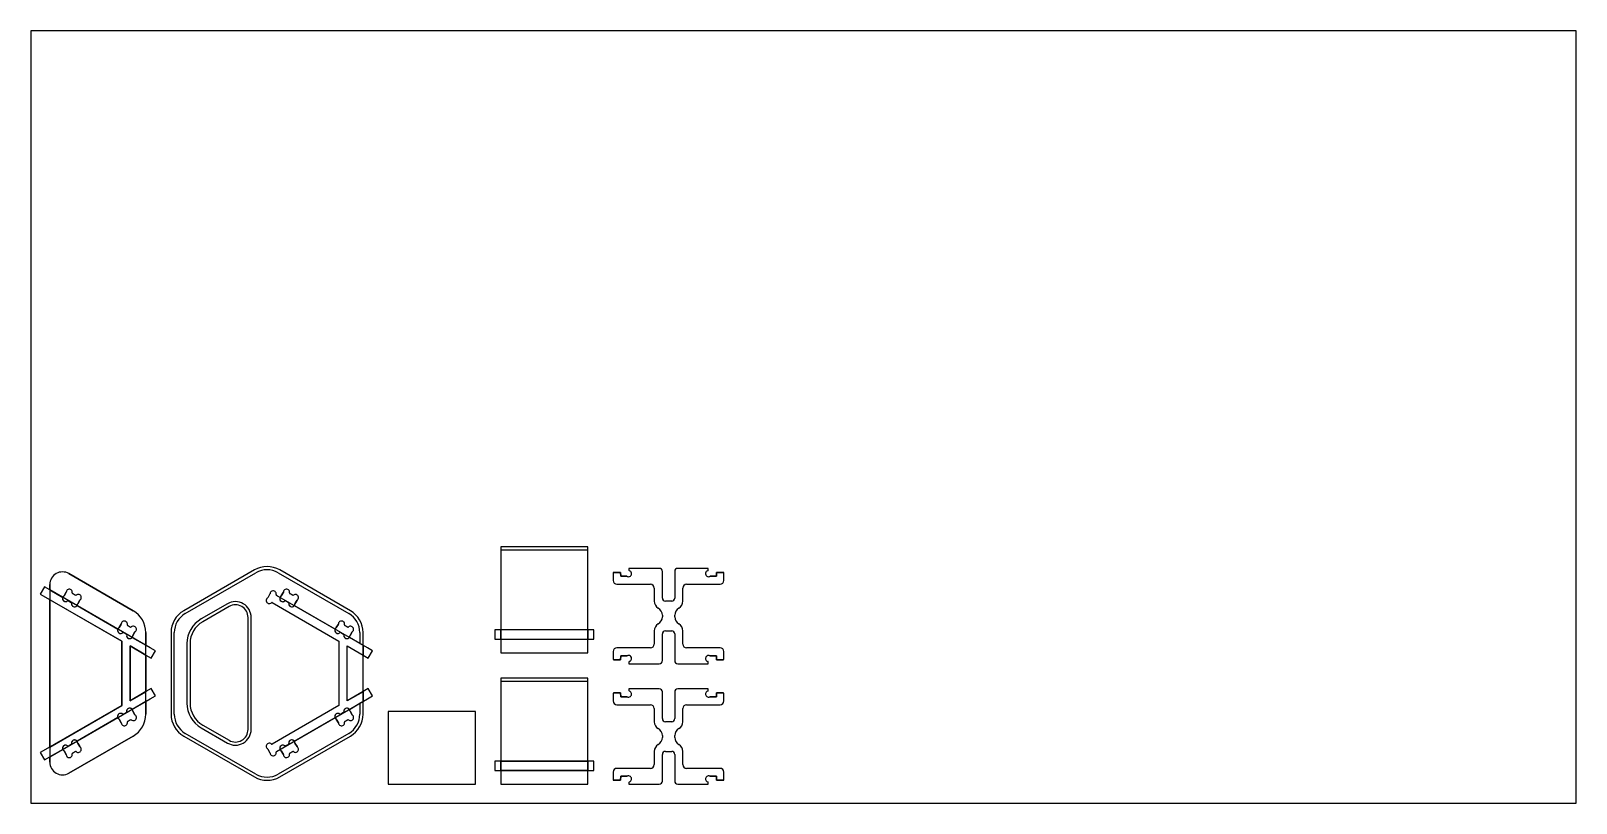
# Model space of a CAD drawing. Extents: x 0.2 to 96.2, y 0.1 to 48.1.
import ezdxf

# ---------------------------------------------------------------- set-up
doc = ezdxf.new("R2010")
doc.units = 0
doc.header["$MEASUREMENT"] = 0
doc.layers.get('0').update_dxf_attribs({"linetype": 'CONTINUOUS'})
for name, color, linetype in [('BOX_STOCK', 1, 'CONTINUOUS'), ('POCKETS', 171, 'CONTINUOUS'), ('PROFILES_INSIDE', 4, 'CONTINUOUS'), ('PROFILES_OUTSIDE', 6, 'CONTINUOUS')]:
    doc.layers.add(name, color=color, linetype=linetype)

msp = doc.modelspace()

# ---------------------------------------------------------------- linework, layer by layer
at = {"color": 7, "linetype": 'CONTINUOUS'}
for p, q in [((34.808, 16.059), (29.387, 16.059)), ((29.387, 16.059), (29.387, 15.862)), ((29.387, 15.862), (34.808, 15.862)), ((29.387, 15.862), (29.387, 10.89)), ((34.808, 15.862), (34.808, 16.059)), ((34.808, 10.89), (34.808, 15.862)), ((14.073, 14.613), (9.681, 12.077)), ((9.78, 11.906), (14.172, 14.442)), ((15.55, 14.442), (19.942, 11.906)), ((20.04, 12.077), (15.648, 14.613)), ((36.377, 14.422), (36.377, 13.96)), ((36.416, 14.461), (36.832, 14.461)), ((36.832, 14.461), (36.848, 14.215)), ((37.361, 14.708), (37.361, 14.604)), ((39.245, 14.708), (37.361, 14.708)), ((39.436, 12.86), (39.436, 14.517)), ((40.207, 14.517), (40.207, 12.86)), ((42.282, 14.708), (40.398, 14.708)), ((42.282, 14.604), (42.282, 14.708)), ((42.796, 14.215), (42.811, 14.461)), ((42.811, 14.461), (43.227, 14.461)), ((43.266, 13.96), (43.266, 14.422)), ((1.358, 13.369), (1.358, 13.703)), ((2.539, 14.385), (6.538, 12.077)), ((36.613, 13.723), (38.699, 13.723)), ((36.848, 14.215), (37.233, 14.215)), ((38.936, 13.487), (38.936, 12.669)), ((40.707, 12.669), (40.707, 13.487)), ((40.944, 13.723), (43.03, 13.723)), ((42.411, 14.215), (42.796, 14.215)), ((1.358, 13.369), (2.159, 12.906)), ((1.358, 13.369), (1.358, 12.76)), ((1.358, 3.594), (1.358, 12.76)), ((5.827, 10.18), (1.358, 12.76)), ((2.238, 13.001), (2.366, 13.224)), ((2.51, 12.696), (2.69, 12.592)), ((2.767, 13.141), (2.947, 13.037)), ((3.219, 12.732), (3.09, 12.509)), ((12.4, 12.51), (10.764, 11.565)), ((15.042, 13.116), (14.907, 12.882)), ((15.179, 12.577), (19.33, 10.18)), ((15.667, 12.903), (15.442, 13.033)), ((15.745, 12.998), (15.874, 13.221)), ((16.017, 12.693), (16.197, 12.589)), ((16.274, 13.138), (16.454, 13.034)), ((16.726, 12.729), (16.598, 12.506)), ((40.017, 12.669), (39.627, 12.669)), ((3.047, 12.394), (5.586, 10.928)), ((12.499, 12.34), (10.863, 11.395)), ((13.68, 4.697), (13.68, 11.658)), ((13.876, 4.697), (13.876, 11.658)), ((19.089, 10.928), (16.555, 12.391)), ((39.436, 11.803), (39.436, 11.687)), ((40.207, 11.687), (40.207, 11.803)), ((5.665, 11.023), (5.793, 11.245)), ((5.937, 10.718), (6.117, 10.614)), ((6.194, 11.162), (6.374, 11.058)), ((6.646, 10.753), (6.517, 10.531)), ((7.325, 10.713), (7.325, 9.924)), ((8.894, 10.713), (8.894, 5.642)), ((9.091, 5.642), (9.091, 10.713)), ((19.167, 11.023), (19.296, 11.245)), ((19.439, 10.718), (19.619, 10.614)), ((19.696, 11.162), (19.876, 11.058)), ((20.148, 10.753), (20.02, 10.531)), ((20.631, 10.713), (20.631, 10.038)), ((20.827, 9.924), (20.827, 10.713)), ((34.808, 10.89), (29.387, 10.89)), ((29.387, 10.306), (29.387, 10.89)), ((34.808, 10.89), (34.808, 10.306)), ((38.936, 10.821), (38.936, 10.003)), ((39.436, 8.973), (39.436, 10.63)), ((39.627, 10.821), (40.017, 10.821)), ((40.207, 10.63), (40.207, 8.973)), ((40.707, 10.003), (40.707, 10.821)), ((5.827, 6.175), (5.827, 10.18)), ((6.341, 9.884), (6.341, 6.471)), ((7.325, 9.316), (6.341, 9.884)), ((6.474, 10.415), (7.325, 9.924)), ((7.325, 9.316), (7.325, 9.924)), ((9.878, 10.031), (9.878, 6.324)), ((10.075, 10.031), (10.075, 6.324)), ((19.33, 10.18), (19.33, 6.175)), ((19.843, 6.471), (19.843, 9.884)), ((19.843, 9.884), (20.827, 9.316)), ((20.631, 10.038), (19.977, 10.415)), ((20.631, 10.038), (20.827, 9.924)), ((20.827, 9.924), (20.827, 9.316)), ((29.387, 10.306), (29.387, 9.458)), ((29.387, 10.306), (34.808, 10.306)), ((34.808, 9.458), (34.808, 10.306)), ((38.699, 9.766), (36.613, 9.766)), ((43.03, 9.766), (40.944, 9.766)), ((7.325, 9.316), (7.325, 7.039)), ((20.827, 7.039), (20.827, 9.316)), ((29.387, 9.458), (34.808, 9.458)), ((36.377, 9.53), (36.377, 9.067)), ((36.832, 9.028), (36.416, 9.028)), ((36.848, 9.274), (36.832, 9.028)), ((37.233, 9.274), (36.848, 9.274)), ((37.361, 8.886), (37.361, 8.782)), ((37.361, 8.782), (39.245, 8.782)), ((40.398, 8.782), (42.282, 8.782)), ((42.282, 8.782), (42.282, 8.886)), ((42.796, 9.274), (42.411, 9.274)), ((42.811, 9.028), (42.796, 9.274)), ((43.227, 9.028), (42.811, 9.028)), ((43.266, 9.067), (43.266, 9.53)), ((34.808, 7.889), (29.387, 7.889)), ((29.387, 7.889), (29.387, 7.692)), ((29.387, 7.692), (34.808, 7.692)), ((29.387, 7.692), (29.387, 2.72)), ((34.808, 7.692), (34.808, 7.889)), ((34.808, 2.72), (34.808, 7.692)), ((6.341, 6.471), (7.325, 7.039)), ((7.325, 6.431), (7.325, 7.039)), ((20.827, 7.039), (19.843, 6.471)), ((20.827, 7.039), (20.827, 6.431)), ((36.377, 6.928), (36.377, 6.465)), ((36.416, 6.967), (36.832, 6.967)), ((36.832, 6.967), (36.848, 6.721)), ((37.361, 7.213), (37.361, 7.109)), ((39.245, 7.213), (37.361, 7.213)), ((39.436, 5.365), (39.436, 7.022)), ((40.207, 7.022), (40.207, 5.365)), ((42.282, 7.213), (40.398, 7.213)), ((42.282, 7.109), (42.282, 7.213)), ((42.796, 6.721), (42.811, 6.967)), ((42.811, 6.967), (43.227, 6.967)), ((43.266, 6.465), (43.266, 6.928)), ((1.358, 3.594), (5.827, 6.175)), ((7.325, 6.431), (6.474, 5.94)), ((6.517, 5.824), (6.646, 5.602)), ((7.325, 6.431), (7.325, 5.642)), ((19.33, 6.175), (15.179, 3.778)), ((19.977, 5.94), (20.631, 6.317)), ((20.02, 5.824), (20.148, 5.602)), ((20.827, 6.431), (20.631, 6.317)), ((20.631, 6.317), (20.631, 5.642)), ((20.827, 5.642), (20.827, 6.431)), ((27.818, 5.809), (22.396, 5.809)), ((22.396, 5.809), (22.396, 1.288)), ((27.818, 1.288), (27.818, 5.809)), ((36.613, 6.229), (38.699, 6.229)), ((36.848, 6.721), (37.233, 6.721)), ((38.936, 5.993), (38.936, 5.174)), ((40.707, 5.174), (40.707, 5.993)), ((40.944, 6.229), (43.03, 6.229)), ((42.411, 6.721), (42.796, 6.721)), ((5.586, 5.427), (3.047, 3.961)), ((5.793, 5.11), (5.665, 5.332)), ((6.117, 5.741), (5.937, 5.637)), ((6.374, 5.296), (6.194, 5.193)), ((10.863, 4.96), (12.499, 4.015)), ((16.555, 3.964), (19.089, 5.427)), ((19.296, 5.11), (19.167, 5.332)), ((19.619, 5.741), (19.439, 5.637)), ((19.876, 5.296), (19.696, 5.193)), ((40.017, 5.174), (39.627, 5.174)), ((6.538, 4.278), (2.539, 1.97)), ((3.09, 3.846), (3.219, 3.623)), ((9.681, 4.278), (14.073, 1.742)), ((14.172, 1.913), (9.78, 4.448)), ((10.764, 4.789), (12.4, 3.845)), ((19.942, 4.448), (15.55, 1.913)), ((15.648, 1.742), (20.04, 4.278)), ((16.598, 3.848), (16.726, 3.626)), ((39.436, 4.308), (39.436, 4.192)), ((40.207, 4.192), (40.207, 4.308)), ((1.358, 3.594), (1.358, 2.986)), ((2.159, 3.448), (1.358, 2.986)), ((1.358, 2.651), (1.358, 2.986)), ((2.366, 3.131), (2.238, 3.353)), ((2.69, 3.763), (2.51, 3.659)), ((2.947, 3.318), (2.767, 3.214)), ((14.907, 3.473), (15.042, 3.239)), ((15.442, 3.322), (15.667, 3.451)), ((15.874, 3.134), (15.745, 3.356)), ((16.197, 3.765), (16.017, 3.662)), ((16.454, 3.321), (16.274, 3.217)), ((38.936, 3.326), (38.936, 2.508)), ((39.436, 1.478), (39.436, 3.136)), ((39.627, 3.326), (40.017, 3.326)), ((40.207, 3.136), (40.207, 1.478)), ((40.707, 2.508), (40.707, 3.326)), ((29.387, 2.72), (34.808, 2.72)), ((29.387, 2.136), (29.387, 2.72)), ((29.387, 2.136), (29.387, 1.288)), ((34.808, 2.136), (29.387, 2.136)), ((34.808, 2.72), (34.808, 2.136)), ((34.808, 1.288), (34.808, 2.136)), ((36.377, 2.036), (36.377, 1.573)), ((38.699, 2.272), (36.613, 2.272)), ((43.03, 2.272), (40.944, 2.272)), ((43.266, 1.573), (43.266, 2.036)), ((22.396, 1.288), (27.818, 1.288)), ((29.387, 1.288), (34.808, 1.288)), ((36.832, 1.534), (36.416, 1.534)), ((36.848, 1.78), (36.832, 1.534)), ((37.233, 1.78), (36.848, 1.78)), ((37.361, 1.391), (37.361, 1.288)), ((37.361, 1.288), (39.245, 1.288)), ((40.398, 1.288), (42.282, 1.288)), ((42.282, 1.288), (42.282, 1.391)), ((42.796, 1.78), (42.411, 1.78)), ((42.811, 1.534), (42.796, 1.78)), ((43.227, 1.534), (42.811, 1.534))]:
    msp.add_line(p, q, dxfattribs=at)
for centre, radius, start, end in [((2.146, 13.703), 0.787, 60, 180), ((14.861, 13.249), 1.575, 60, 120), ((14.861, 13.249), 1.378, 60, 120), ((36.416, 14.422), 0.0394, 90, 180), ((37.331, 14.384), 0.191, 244.7126, 72.45876), ((37.4, 14.604), 0.0394, 180, 252.45876), ((39.245, 14.517), 0.191, 0, 90), ((40.398, 14.517), 0.191, 90, 180), ((42.312, 14.384), 0.191, 107.54124, 295.2874), ((42.243, 14.604), 0.0394, 287.54124, 0), ((43.227, 14.422), 0.0394, 0, 90), ((36.613, 13.96), 0.236, 180, 270), ((37.233, 14.176), 0.0394, 64.7126, 90), ((38.699, 13.487), 0.236, 0, 90), ((40.944, 13.487), 0.236, 90, 180), ((42.411, 14.176), 0.0394, 90, 115.2874), ((43.03, 13.96), 0.236, 270, 0), ((2.335, 12.832), 0.191, 157.01939, 312.45876), ((2.335, 12.832), 0.191, 124.7126, 157.01939), ((2.204, 13.021), 0.0394, 304.7126, 330), ((2.332, 13.243), 0.0394, 330, 355.28738), ((2.562, 13.224), 0.191, 347.54124, 175.28738), ((2.49, 12.662), 0.0394, 60.00002, 132.45876), ((2.67, 12.558), 0.0394, 347.54124, 60.00002), ((2.895, 12.508), 0.191, 167.54124, 322.98059), ((2.787, 13.175), 0.0394, 167.54124, 240.00002), ((2.966, 13.071), 0.0394, 240.00002, 312.45876), ((3.122, 12.901), 0.191, 304.71263, 132.45876), ((2.895, 12.508), 0.191, 322.98059, 355.28741), ((3.125, 12.49), 0.0394, 150, 175.28741), ((3.253, 12.712), 0.0394, 124.71263, 150), ((12.892, 11.658), 0.984, 0, 120), ((15.004, 12.713), 0.191, 124.7126, 312.45876), ((14.873, 12.902), 0.0394, 304.7126, 330), ((15.008, 13.136), 0.0394, 330, 355.2874), ((15.237, 13.117), 0.191, 347.54124, 175.2874), ((15.159, 12.543), 0.0394, 60, 132.45876), ((15.462, 13.067), 0.0394, 167.54124, 240), ((15.842, 12.829), 0.191, 157.01939, 312.45876), ((15.842, 12.829), 0.191, 124.7126, 157.01939), ((15.711, 13.018), 0.0394, 304.7126, 330), ((15.84, 13.24), 0.0394, 330, 355.28738), ((16.069, 13.222), 0.191, 347.54124, 175.28738), ((15.998, 12.659), 0.0394, 60.00002, 132.45876), ((16.178, 12.555), 0.0394, 347.54124, 60.00002), ((16.402, 12.506), 0.191, 167.54124, 322.98059), ((16.294, 13.172), 0.0394, 167.54124, 240.00002), ((16.474, 13.068), 0.0394, 240.00002, 312.45876), ((16.629, 12.898), 0.191, 304.71263, 132.45876), ((16.402, 12.506), 0.191, 322.98059, 355.28741), ((16.632, 12.487), 0.0394, 150, 175.28741), ((16.76, 12.709), 0.0394, 124.71263, 150), ((39.436, 12.669), 0.5, 180, 240), ((39.627, 12.86), 0.191, 180, 270), ((40.017, 12.86), 0.191, 270, 0), ((40.207, 12.669), 0.5, 300, 0), ((5.75, 10.713), 1.575, 0, 60), ((10.469, 10.713), 1.575, 120, 180), ((10.469, 10.713), 1.378, 120, 180), ((11.65, 10.031), 1.772, 120, 180), ((12.892, 11.658), 0.787, 0, 120), ((19.253, 10.713), 1.378, 0, 60), ((19.253, 10.713), 1.575, 0, 60), ((38.936, 11.803), 0.5, 0, 60), ((38.936, 11.687), 0.5, 300, 0), ((40.707, 11.803), 0.5, 120, 180), ((40.707, 11.687), 0.5, 180, 240), ((5.762, 10.853), 0.191, 157.01939, 312.45876), ((5.762, 10.853), 0.191, 124.7126, 157.01939), ((5.631, 11.043), 0.0394, 304.7126, 330), ((5.759, 11.265), 0.0394, 330, 355.28738), ((5.989, 11.246), 0.191, 347.54124, 175.28738), ((5.917, 10.683), 0.0394, 60.00002, 132.45876), ((6.097, 10.58), 0.0394, 347.54124, 60.00002), ((6.322, 10.53), 0.191, 167.54124, 322.98059), ((6.213, 11.196), 0.0394, 167.54124, 240.00002), ((6.393, 11.092), 0.0394, 240.00002, 312.45876), ((6.549, 10.923), 0.191, 304.71263, 132.45876), ((6.68, 10.733), 0.0394, 124.71263, 150), ((11.65, 10.031), 1.575, 120, 180), ((19.264, 10.853), 0.191, 157.01939, 312.45876), ((19.264, 10.853), 0.191, 124.7126, 157.01939), ((19.133, 11.043), 0.0394, 304.7126, 330), ((19.262, 11.265), 0.0394, 330, 355.28738), ((19.491, 11.246), 0.191, 347.54124, 175.28738), ((19.42, 10.683), 0.0394, 60.00002, 132.45876), ((19.6, 10.58), 0.0394, 347.54124, 60.00002), ((19.824, 10.53), 0.191, 167.54124, 322.98059), ((19.716, 11.196), 0.0394, 167.54124, 240.00002), ((19.896, 11.092), 0.0394, 240.00002, 312.45876), ((20.051, 10.923), 0.191, 304.71263, 132.45876), ((20.182, 10.733), 0.0394, 124.71263, 150), ((39.436, 10.821), 0.5, 120, 180), ((39.627, 10.63), 0.191, 90, 180), ((40.017, 10.63), 0.191, 0, 90), ((40.207, 10.821), 0.5, 0, 60), ((6.322, 10.53), 0.191, 322.98059, 355.28741), ((6.551, 10.511), 0.0394, 150, 175.28741), ((19.824, 10.53), 0.191, 322.98059, 355.28741), ((20.054, 10.511), 0.0394, 150, 175.28741), ((36.613, 9.53), 0.236, 90, 180), ((38.699, 10.003), 0.236, 270, 0), ((40.944, 10.003), 0.236, 180, 270), ((43.03, 9.53), 0.236, 0, 90), ((36.416, 9.067), 0.0394, 180, 270), ((37.233, 9.314), 0.0394, 270, 295.2874), ((37.331, 9.105), 0.191, 287.54124, 115.2874), ((37.4, 8.886), 0.0394, 107.54124, 180), ((39.245, 8.973), 0.191, 270, 0), ((40.398, 8.973), 0.191, 180, 270), ((42.312, 9.105), 0.191, 64.7126, 252.45876), ((42.243, 8.886), 0.0394, 0, 72.45876), ((42.411, 9.314), 0.0394, 244.7126, 270), ((43.227, 9.067), 0.0394, 270, 0), ((36.416, 6.928), 0.0394, 90, 180), ((37.331, 6.89), 0.191, 244.7126, 72.45876), ((37.4, 7.109), 0.0394, 180, 252.45876), ((39.245, 7.022), 0.191, 0, 90), ((40.398, 7.022), 0.191, 90, 180), ((42.312, 6.89), 0.191, 107.54124, 295.2874), ((42.243, 7.109), 0.0394, 287.54124, 0), ((43.227, 6.928), 0.0394, 0, 90), ((6.097, 5.775), 0.0394, 300.00002, 12.45876), ((6.322, 5.825), 0.191, 37.01939, 192.45876), ((6.322, 5.825), 0.191, 4.71263, 37.01939), ((6.551, 5.844), 0.0394, 184.71263, 210), ((11.65, 6.324), 1.772, 180, 240), ((11.65, 6.324), 1.575, 180, 240), ((19.6, 5.775), 0.0394, 300.00002, 12.45876), ((19.824, 5.825), 0.191, 37.01939, 192.45876), ((19.824, 5.825), 0.191, 4.71263, 37.01939), ((20.054, 5.844), 0.0394, 184.71263, 210), ((36.613, 6.465), 0.236, 180, 270), ((37.233, 6.682), 0.0394, 64.7126, 90), ((38.699, 5.993), 0.236, 0, 90), ((40.944, 5.993), 0.236, 90, 180), ((42.411, 6.682), 0.0394, 90, 115.2874), ((43.03, 6.465), 0.236, 270, 0), ((5.762, 5.502), 0.191, 47.54124, 202.98059), ((5.762, 5.502), 0.191, 202.98059, 235.28738), ((5.631, 5.312), 0.0394, 30, 55.28738), ((5.759, 5.09), 0.0394, 4.7126, 30), ((5.989, 5.109), 0.191, 184.7126, 12.45876), ((5.917, 5.671), 0.0394, 227.54124, 300.00002), ((6.213, 5.159), 0.0394, 120.00002, 192.45876), ((6.393, 5.262), 0.0394, 47.54124, 120.00002), ((6.549, 5.432), 0.191, 227.54124, 55.28741), ((5.75, 5.642), 1.575, 300, 0), ((6.68, 5.621), 0.0394, 210, 235.28741), ((10.469, 5.642), 1.575, 180, 240), ((10.469, 5.642), 1.378, 180, 240), ((19.264, 5.502), 0.191, 47.54124, 202.98059), ((19.264, 5.502), 0.191, 202.98059, 235.28738), ((19.133, 5.312), 0.0394, 30, 55.28738), ((19.262, 5.09), 0.0394, 4.7126, 30), ((19.491, 5.109), 0.191, 184.7126, 12.45876), ((19.42, 5.671), 0.0394, 227.54124, 300.00002), ((19.716, 5.159), 0.0394, 120.00002, 192.45876), ((19.896, 5.262), 0.0394, 47.54124, 120.00002), ((20.051, 5.432), 0.191, 227.54124, 55.28741), ((19.253, 5.642), 1.378, 300, 0), ((19.253, 5.642), 1.575, 300, 0), ((20.182, 5.621), 0.0394, 210, 235.28741), ((39.436, 5.174), 0.5, 180, 240), ((39.627, 5.365), 0.191, 180, 270), ((40.017, 5.365), 0.191, 270, 0), ((40.207, 5.174), 0.5, 300, 0), ((2.895, 3.846), 0.191, 37.01939, 192.45876), ((2.895, 3.846), 0.191, 4.71263, 37.01939), ((3.125, 3.865), 0.0394, 184.71263, 210), ((12.892, 4.697), 0.984, 240, 0), ((12.892, 4.697), 0.787, 240, 0), ((16.402, 3.849), 0.191, 37.01939, 192.45876), ((16.402, 3.849), 0.191, 4.71263, 37.01939), ((16.632, 3.868), 0.0394, 184.71263, 210), ((38.936, 4.308), 0.5, 0, 60), ((38.936, 4.192), 0.5, 300, 0), ((40.707, 4.308), 0.5, 120, 180), ((40.707, 4.192), 0.5, 180, 240), ((2.335, 3.523), 0.191, 47.54124, 202.98059), ((2.335, 3.523), 0.191, 202.98059, 235.28738), ((2.204, 3.334), 0.0394, 30, 55.28738), ((2.332, 3.111), 0.0394, 4.7126, 30), ((2.562, 3.13), 0.191, 184.7126, 12.45876), ((2.49, 3.693), 0.0394, 227.54124, 300.00002), ((2.67, 3.797), 0.0394, 300.00002, 12.45876), ((2.787, 3.18), 0.0394, 120.00002, 192.45876), ((2.966, 3.284), 0.0394, 47.54124, 120.00002), ((3.122, 3.454), 0.191, 227.54124, 55.28741), ((3.253, 3.643), 0.0394, 210, 235.28741), ((15.004, 3.642), 0.191, 47.54124, 235.2874), ((14.873, 3.453), 0.0394, 30, 55.2874), ((15.008, 3.219), 0.0394, 4.7126, 30), ((15.237, 3.238), 0.191, 184.7126, 12.45876), ((15.159, 3.812), 0.0394, 227.54124, 300), ((15.462, 3.288), 0.0394, 120, 192.45876), ((15.842, 3.526), 0.191, 47.54124, 202.98059), ((15.842, 3.526), 0.191, 202.98059, 235.28738), ((15.711, 3.337), 0.0394, 30, 55.28738), ((15.84, 3.114), 0.0394, 4.7126, 30), ((16.069, 3.133), 0.191, 184.7126, 12.45876), ((15.998, 3.696), 0.0394, 227.54124, 300.00002), ((16.178, 3.8), 0.0394, 300.00002, 12.45876), ((16.294, 3.183), 0.0394, 120.00002, 192.45876), ((16.474, 3.287), 0.0394, 47.54124, 120.00002), ((16.629, 3.457), 0.191, 227.54124, 55.28741), ((16.76, 3.646), 0.0394, 210, 235.28741), ((39.436, 3.326), 0.5, 120, 180), ((39.627, 3.136), 0.191, 90, 180), ((40.017, 3.136), 0.191, 0, 90), ((40.207, 3.326), 0.5, 0, 60), ((2.146, 2.651), 0.787, 180, 300), ((36.613, 2.036), 0.236, 90, 180), ((38.699, 2.508), 0.236, 270, 0), ((40.944, 2.508), 0.236, 180, 270), ((43.03, 2.036), 0.236, 0, 90), ((14.861, 3.106), 1.575, 240, 300), ((14.861, 3.106), 1.378, 240, 300), ((36.416, 1.573), 0.0394, 180, 270), ((37.233, 1.819), 0.0394, 270, 295.2874), ((37.331, 1.611), 0.191, 287.54124, 115.2874), ((37.4, 1.391), 0.0394, 107.54124, 180), ((39.245, 1.478), 0.191, 270, 0), ((40.398, 1.478), 0.191, 180, 270), ((42.312, 1.611), 0.191, 64.7126, 252.45876), ((42.243, 1.391), 0.0394, 0, 72.45876), ((42.411, 1.819), 0.0394, 244.7126, 270), ((43.227, 1.573), 0.0394, 270, 0)]:
    msp.add_arc(centre, radius, start, end, dxfattribs=at)
at = {"layer": 'BOX_STOCK'}
for p, q in [((96.243, 48.141), (0.18, 48.141)), ((0.18, 48.141), (0.18, 0.109)), ((96.243, 0.109), (96.243, 48.141)), ((0.18, 0.109), (96.243, 0.109))]:
    msp.add_line(p, q, dxfattribs=at)
at = {"layer": 'POCKETS'}
for p, q in [((1.029, 13.559), (0.765, 13.103)), ((1.353, 13.372), (1.029, 13.559)), ((0.765, 13.103), (1.09, 12.915)), ((1.09, 12.915), (5.827, 10.18)), ((7.593, 9.769), (1.353, 13.372)), ((15.042, 13.116), (14.907, 12.882)), ((15.179, 12.577), (19.33, 10.18)), ((21.096, 9.769), (15.442, 13.033)), ((35.183, 10.89), (29.012, 10.89)), ((29.012, 10.89), (29.012, 10.306)), ((35.183, 10.306), (35.183, 10.89)), ((5.827, 10.18), (5.827, 6.175)), ((6.341, 9.884), (7.33, 9.313)), ((6.341, 6.471), (6.341, 9.884)), ((7.918, 9.581), (7.593, 9.769)), ((19.33, 10.18), (19.33, 6.175)), ((19.843, 6.471), (19.843, 9.884)), ((19.843, 9.884), (20.832, 9.313)), ((21.42, 9.581), (21.096, 9.769)), ((29.012, 10.306), (35.183, 10.306)), ((7.33, 9.313), (7.655, 9.125)), ((7.655, 9.125), (7.918, 9.581)), ((20.832, 9.313), (21.157, 9.125)), ((21.157, 9.125), (21.42, 9.581)), ((7.33, 7.042), (6.341, 6.471)), ((7.655, 7.23), (7.33, 7.042)), ((7.593, 6.586), (7.918, 6.773)), ((7.918, 6.773), (7.655, 7.23)), ((20.832, 7.042), (19.843, 6.471)), ((21.157, 7.23), (20.832, 7.042)), ((21.096, 6.586), (21.42, 6.773)), ((21.42, 6.773), (21.157, 7.23)), ((5.827, 6.175), (1.09, 3.439)), ((1.353, 2.983), (7.593, 6.586)), ((19.33, 6.175), (15.179, 3.778)), ((15.442, 3.322), (21.096, 6.586)), ((1.09, 3.439), (0.765, 3.252)), ((0.765, 3.252), (1.029, 2.796)), ((1.029, 2.796), (1.353, 2.983)), ((14.907, 3.473), (15.042, 3.239)), ((35.183, 2.72), (29.012, 2.72)), ((29.012, 2.72), (29.012, 2.136)), ((29.012, 2.136), (35.183, 2.136)), ((35.183, 2.136), (35.183, 2.72))]:
    msp.add_line(p, q, dxfattribs=at)
for centre, radius, start, end in [((15.004, 12.713), 0.191, 124.7126, 312.45876), ((14.873, 12.902), 0.0394, 304.7126, 330), ((15.008, 13.136), 0.0394, 330, 355.2874), ((15.237, 13.117), 0.191, 347.54124, 175.2874), ((15.159, 12.543), 0.0394, 60, 132.45876), ((15.462, 13.067), 0.0394, 167.54124, 240), ((15.004, 3.642), 0.191, 47.54124, 235.2874), ((14.873, 3.453), 0.0394, 30, 55.2874), ((15.008, 3.219), 0.0394, 4.7126, 30), ((15.237, 3.238), 0.191, 184.7126, 12.45876), ((15.159, 3.812), 0.0394, 227.54124, 300), ((15.462, 3.288), 0.0394, 120, 192.45876)]:
    msp.add_arc(centre, radius, start, end, dxfattribs=at)
at = {"layer": 'PROFILES_INSIDE'}
for p, q in [((2.366, 13.224), (2.238, 13.001)), ((2.51, 12.696), (2.69, 12.592)), ((2.947, 13.037), (2.767, 13.141)), ((3.09, 12.509), (3.219, 12.732)), ((15.874, 13.221), (15.745, 12.998)), ((16.017, 12.693), (16.197, 12.589)), ((16.454, 13.034), (16.274, 13.138)), ((16.598, 12.506), (16.726, 12.729)), ((12.499, 12.34), (10.863, 11.395)), ((13.68, 4.697), (13.68, 11.658)), ((5.793, 11.245), (5.665, 11.023)), ((5.937, 10.718), (6.117, 10.614)), ((6.374, 11.058), (6.194, 11.162)), ((6.517, 10.531), (6.646, 10.753)), ((19.296, 11.245), (19.167, 11.023)), ((19.439, 10.718), (19.619, 10.614)), ((19.876, 11.058), (19.696, 11.162)), ((20.02, 10.531), (20.148, 10.753)), ((10.075, 10.031), (10.075, 6.324)), ((6.646, 5.602), (6.517, 5.824)), ((20.148, 5.602), (20.02, 5.824)), ((5.665, 5.332), (5.793, 5.11)), ((6.117, 5.741), (5.937, 5.637)), ((6.194, 5.193), (6.374, 5.296)), ((10.863, 4.96), (12.499, 4.015)), ((19.167, 5.332), (19.296, 5.11)), ((19.619, 5.741), (19.439, 5.637)), ((19.696, 5.193), (19.876, 5.296)), ((3.219, 3.623), (3.09, 3.846)), ((16.726, 3.626), (16.598, 3.848)), ((2.238, 3.353), (2.366, 3.131)), ((2.69, 3.763), (2.51, 3.659)), ((2.767, 3.214), (2.947, 3.318)), ((15.745, 3.356), (15.874, 3.134)), ((16.197, 3.765), (16.017, 3.662)), ((16.274, 3.217), (16.454, 3.321))]:
    msp.add_line(p, q, dxfattribs=at)
for centre, radius, start, end in [((2.335, 12.832), 0.191, 124.7126, 312.45876), ((2.204, 13.021), 0.0394, 304.7126, 330), ((2.332, 13.243), 0.0394, 330, 355.28738), ((2.562, 13.224), 0.191, 347.54124, 175.28738), ((2.49, 12.662), 0.0394, 60.00002, 132.45876), ((2.67, 12.558), 0.0394, 347.54124, 60.00002), ((2.895, 12.508), 0.191, 167.54124, 355.28741), ((2.787, 13.175), 0.0394, 167.54124, 240.00002), ((2.966, 13.071), 0.0394, 240.00002, 312.45876), ((3.122, 12.901), 0.191, 304.71263, 132.45876), ((3.125, 12.49), 0.0394, 150, 175.28741), ((3.253, 12.712), 0.0394, 124.71263, 150), ((15.842, 12.829), 0.191, 124.7126, 312.45876), ((15.711, 13.018), 0.0394, 304.7126, 330), ((15.84, 13.24), 0.0394, 330, 355.28738), ((16.069, 13.222), 0.191, 347.54124, 175.28738), ((15.998, 12.659), 0.0394, 60.00002, 132.45876), ((16.178, 12.555), 0.0394, 347.54124, 60.00002), ((16.402, 12.506), 0.191, 167.54124, 355.28741), ((16.294, 13.172), 0.0394, 167.54124, 240.00002), ((16.474, 13.068), 0.0394, 240.00002, 312.45876), ((16.629, 12.898), 0.191, 304.71263, 132.45876), ((16.632, 12.487), 0.0394, 150, 175.28741), ((16.76, 12.709), 0.0394, 124.71263, 150), ((12.892, 11.658), 0.787, 0, 120), ((5.762, 10.853), 0.191, 124.7126, 312.45876), ((5.631, 11.043), 0.0394, 304.7126, 330), ((5.759, 11.265), 0.0394, 330, 355.28738), ((5.989, 11.246), 0.191, 347.54124, 175.28738), ((5.917, 10.683), 0.0394, 60.00002, 132.45876), ((6.097, 10.58), 0.0394, 347.54124, 60.00002), ((6.322, 10.53), 0.191, 167.54124, 355.28741), ((6.213, 11.196), 0.0394, 167.54124, 240.00002), ((6.393, 11.092), 0.0394, 240.00002, 312.45876), ((6.549, 10.923), 0.191, 304.71263, 132.45876), ((6.68, 10.733), 0.0394, 124.71263, 150), ((11.65, 10.031), 1.575, 120, 180), ((19.264, 10.853), 0.191, 124.7126, 312.45876), ((19.133, 11.043), 0.0394, 304.7126, 330), ((19.262, 11.265), 0.0394, 330, 355.28738), ((19.491, 11.246), 0.191, 347.54124, 175.28738), ((19.42, 10.683), 0.0394, 60.00002, 132.45876), ((19.6, 10.58), 0.0394, 347.54124, 60.00002), ((19.824, 10.53), 0.191, 167.54124, 355.28741), ((19.716, 11.196), 0.0394, 167.54124, 240.00002), ((19.896, 11.092), 0.0394, 240.00002, 312.45876), ((20.051, 10.923), 0.191, 304.71263, 132.45876), ((20.182, 10.733), 0.0394, 124.71263, 150), ((6.551, 10.511), 0.0394, 150, 175.28741), ((20.054, 10.511), 0.0394, 150, 175.28741), ((6.097, 5.775), 0.0394, 300.00002, 12.45876), ((6.322, 5.825), 0.191, 4.71263, 192.45876), ((6.551, 5.844), 0.0394, 184.71263, 210), ((11.65, 6.324), 1.575, 180, 240), ((19.6, 5.775), 0.0394, 300.00002, 12.45876), ((19.824, 5.825), 0.191, 4.71263, 192.45876), ((20.054, 5.844), 0.0394, 184.71263, 210), ((5.762, 5.502), 0.191, 47.54124, 235.28738), ((5.631, 5.312), 0.0394, 30, 55.28738), ((5.759, 5.09), 0.0394, 4.7126, 30), ((5.989, 5.109), 0.191, 184.7126, 12.45876), ((5.917, 5.671), 0.0394, 227.54124, 300.00002), ((6.213, 5.159), 0.0394, 120.00002, 192.45876), ((6.393, 5.262), 0.0394, 47.54124, 120.00002), ((6.549, 5.432), 0.191, 227.54124, 55.28741), ((6.68, 5.621), 0.0394, 210, 235.28741), ((19.264, 5.502), 0.191, 47.54124, 235.28738), ((19.133, 5.312), 0.0394, 30, 55.28738), ((19.262, 5.09), 0.0394, 4.7126, 30), ((19.491, 5.109), 0.191, 184.7126, 12.45876), ((19.42, 5.671), 0.0394, 227.54124, 300.00002), ((19.716, 5.159), 0.0394, 120.00002, 192.45876), ((19.896, 5.262), 0.0394, 47.54124, 120.00002), ((20.051, 5.432), 0.191, 227.54124, 55.28741), ((20.182, 5.621), 0.0394, 210, 235.28741), ((2.895, 3.846), 0.191, 4.71263, 192.45876), ((3.125, 3.865), 0.0394, 184.71263, 210), ((12.892, 4.697), 0.787, 240, 0), ((16.402, 3.849), 0.191, 4.71263, 192.45876), ((16.632, 3.868), 0.0394, 184.71263, 210), ((2.335, 3.523), 0.191, 47.54124, 235.28738), ((2.204, 3.334), 0.0394, 30, 55.28738), ((2.332, 3.111), 0.0394, 4.7126, 30), ((2.562, 3.13), 0.191, 184.7126, 12.45876), ((2.49, 3.693), 0.0394, 227.54124, 300.00002), ((2.67, 3.797), 0.0394, 300.00002, 12.45876), ((2.787, 3.18), 0.0394, 120.00002, 192.45876), ((2.966, 3.284), 0.0394, 47.54124, 120.00002), ((3.122, 3.454), 0.191, 227.54124, 55.28741), ((3.253, 3.643), 0.0394, 210, 235.28741), ((15.842, 3.526), 0.191, 47.54124, 235.28738), ((15.711, 3.337), 0.0394, 30, 55.28738), ((15.84, 3.114), 0.0394, 4.7126, 30), ((16.069, 3.133), 0.191, 184.7126, 12.45876), ((15.998, 3.696), 0.0394, 227.54124, 300.00002), ((16.178, 3.8), 0.0394, 300.00002, 12.45876), ((16.294, 3.183), 0.0394, 120.00002, 192.45876), ((16.474, 3.287), 0.0394, 47.54124, 120.00002), ((16.629, 3.457), 0.191, 227.54124, 55.28741), ((16.76, 3.646), 0.0394, 210, 235.28741)]:
    msp.add_arc(centre, radius, start, end, dxfattribs=at)
at = {"layer": 'PROFILES_OUTSIDE'}
for p, q in [((29.387, 16.059), (29.387, 9.458)), ((34.808, 16.059), (29.387, 16.059)), ((34.808, 9.458), (34.808, 16.059)), ((14.073, 14.613), (9.681, 12.077)), ((20.04, 12.077), (15.648, 14.613)), ((36.377, 14.422), (36.377, 13.96)), ((36.832, 14.461), (36.416, 14.461)), ((36.848, 14.215), (36.832, 14.461)), ((37.361, 14.708), (37.361, 14.604)), ((39.245, 14.708), (37.361, 14.708)), ((39.436, 12.86), (39.436, 14.517)), ((40.207, 14.517), (40.207, 12.86)), ((42.282, 14.708), (40.398, 14.708)), ((42.282, 14.604), (42.282, 14.708)), ((42.811, 14.461), (42.796, 14.215)), ((43.227, 14.461), (42.811, 14.461)), ((43.266, 13.96), (43.266, 14.422)), ((1.358, 13.703), (1.358, 2.651)), ((6.538, 12.077), (2.539, 14.385)), ((36.613, 13.723), (38.699, 13.723)), ((37.233, 14.215), (36.848, 14.215)), ((38.936, 13.487), (38.936, 12.669)), ((40.707, 12.669), (40.707, 13.487)), ((40.944, 13.723), (43.03, 13.723)), ((42.796, 14.215), (42.411, 14.215)), ((40.017, 12.669), (39.627, 12.669)), ((39.436, 11.803), (39.436, 11.687)), ((40.207, 11.687), (40.207, 11.803)), ((7.325, 5.642), (7.325, 10.713)), ((8.894, 10.713), (8.894, 5.642)), ((20.827, 5.642), (20.827, 10.713)), ((38.936, 10.821), (38.936, 10.003)), ((39.436, 8.973), (39.436, 10.63)), ((39.627, 10.821), (40.017, 10.821)), ((40.207, 10.63), (40.207, 8.973)), ((40.707, 10.003), (40.707, 10.821)), ((38.699, 9.766), (36.613, 9.766)), ((43.03, 9.766), (40.944, 9.766)), ((29.387, 9.458), (34.808, 9.458)), ((36.377, 9.53), (36.377, 9.067)), ((36.416, 9.028), (36.832, 9.028)), ((36.832, 9.028), (36.848, 9.274)), ((36.848, 9.274), (37.233, 9.274)), ((37.361, 8.886), (37.361, 8.782)), ((37.361, 8.782), (39.245, 8.782)), ((40.398, 8.782), (42.282, 8.782)), ((42.282, 8.782), (42.282, 8.886)), ((42.411, 9.274), (42.796, 9.274)), ((42.796, 9.274), (42.811, 9.028)), ((42.811, 9.028), (43.227, 9.028)), ((43.266, 9.067), (43.266, 9.53)), ((34.808, 7.889), (29.387, 7.889)), ((29.387, 7.889), (29.387, 1.288)), ((34.808, 1.288), (34.808, 7.889)), ((36.377, 6.928), (36.377, 6.465)), ((36.832, 6.967), (36.416, 6.967)), ((36.848, 6.721), (36.832, 6.967)), ((37.361, 7.213), (37.361, 7.109)), ((39.245, 7.213), (37.361, 7.213)), ((39.436, 5.365), (39.436, 7.022)), ((40.207, 7.022), (40.207, 5.365)), ((42.282, 7.213), (40.398, 7.213)), ((42.282, 7.109), (42.282, 7.213)), ((42.811, 6.967), (42.796, 6.721)), ((43.227, 6.967), (42.811, 6.967)), ((43.266, 6.465), (43.266, 6.928)), ((27.818, 5.809), (22.396, 5.809)), ((22.396, 5.809), (22.396, 1.288)), ((27.818, 1.288), (27.818, 5.809)), ((36.613, 6.229), (38.699, 6.229)), ((37.233, 6.721), (36.848, 6.721)), ((38.936, 5.993), (38.936, 5.174)), ((40.707, 5.174), (40.707, 5.993)), ((40.944, 6.229), (43.03, 6.229)), ((42.796, 6.721), (42.411, 6.721)), ((40.017, 5.174), (39.627, 5.174)), ((2.539, 1.97), (6.538, 4.278)), ((9.681, 4.278), (14.073, 1.742)), ((15.648, 1.742), (20.04, 4.278)), ((39.436, 4.308), (39.436, 4.192)), ((40.207, 4.192), (40.207, 4.308)), ((38.936, 3.326), (38.936, 2.508)), ((39.436, 1.478), (39.436, 3.136)), ((39.627, 3.326), (40.017, 3.326)), ((40.207, 3.136), (40.207, 1.478)), ((40.707, 2.508), (40.707, 3.326)), ((36.377, 2.036), (36.377, 1.573)), ((38.699, 2.272), (36.613, 2.272)), ((43.03, 2.272), (40.944, 2.272)), ((43.266, 1.573), (43.266, 2.036)), ((22.396, 1.288), (27.818, 1.288)), ((29.387, 1.288), (34.808, 1.288)), ((36.416, 1.534), (36.832, 1.534)), ((36.832, 1.534), (36.848, 1.78)), ((36.848, 1.78), (37.233, 1.78)), ((37.361, 1.391), (37.361, 1.288)), ((37.361, 1.288), (39.245, 1.288)), ((40.398, 1.288), (42.282, 1.288)), ((42.282, 1.288), (42.282, 1.391)), ((42.411, 1.78), (42.796, 1.78)), ((42.796, 1.78), (42.811, 1.534)), ((42.811, 1.534), (43.227, 1.534))]:
    msp.add_line(p, q, dxfattribs=at)
for centre, radius, start, end in [((2.146, 13.703), 0.787, 60, 180), ((14.861, 13.249), 1.575, 60, 120), ((36.416, 14.422), 0.0394, 90, 180), ((37.331, 14.384), 0.191, 244.7126, 72.45876), ((37.4, 14.604), 0.0394, 180, 252.45876), ((39.245, 14.517), 0.191, 0, 90), ((40.398, 14.517), 0.191, 90, 180), ((42.312, 14.384), 0.191, 107.54124, 295.2874), ((42.243, 14.604), 0.0394, 287.54124, 0), ((43.227, 14.422), 0.0394, 0, 90), ((36.613, 13.96), 0.236, 180, 270), ((37.233, 14.176), 0.0394, 64.7126, 90), ((38.699, 13.487), 0.236, 0, 90), ((40.944, 13.487), 0.236, 90, 180), ((42.411, 14.176), 0.0394, 90, 115.2874), ((43.03, 13.96), 0.236, 270, 0), ((39.436, 12.669), 0.5, 180, 240), ((39.627, 12.86), 0.191, 180, 270), ((40.017, 12.86), 0.191, 270, 0), ((40.207, 12.669), 0.5, 300, 0), ((5.75, 10.713), 1.575, 0, 60), ((10.469, 10.713), 1.575, 120, 180), ((19.253, 10.713), 1.575, 0, 60), ((38.936, 11.803), 0.5, 0, 60), ((38.936, 11.687), 0.5, 300, 0), ((40.707, 11.803), 0.5, 120, 180), ((40.707, 11.687), 0.5, 180, 240), ((39.436, 10.821), 0.5, 120, 180), ((39.627, 10.63), 0.191, 90, 180), ((40.017, 10.63), 0.191, 0, 90), ((40.207, 10.821), 0.5, 0, 60), ((36.613, 9.53), 0.236, 90, 180), ((38.699, 10.003), 0.236, 270, 0), ((40.944, 10.003), 0.236, 180, 270), ((43.03, 9.53), 0.236, 0, 90), ((36.416, 9.067), 0.0394, 180, 270), ((37.233, 9.314), 0.0394, 270, 295.2874), ((37.331, 9.105), 0.191, 287.54124, 115.2874), ((37.4, 8.886), 0.0394, 107.54124, 180), ((39.245, 8.973), 0.191, 270, 0), ((40.398, 8.973), 0.191, 180, 270), ((42.312, 9.105), 0.191, 64.7126, 252.45876), ((42.243, 8.886), 0.0394, 0, 72.45876), ((42.411, 9.314), 0.0394, 244.7126, 270), ((43.227, 9.067), 0.0394, 270, 0), ((36.416, 6.928), 0.0394, 90, 180), ((37.331, 6.89), 0.191, 244.7126, 72.45876), ((37.4, 7.109), 0.0394, 180, 252.45876), ((39.245, 7.022), 0.191, 0, 90), ((40.398, 7.022), 0.191, 90, 180), ((42.312, 6.89), 0.191, 107.54124, 295.2874), ((42.243, 7.109), 0.0394, 287.54124, 0), ((43.227, 6.928), 0.0394, 0, 90), ((36.613, 6.465), 0.236, 180, 270), ((37.233, 6.682), 0.0394, 64.7126, 90), ((38.699, 5.993), 0.236, 0, 90), ((40.944, 5.993), 0.236, 90, 180), ((42.411, 6.682), 0.0394, 90, 115.2874), ((43.03, 6.465), 0.236, 270, 0), ((5.75, 5.642), 1.575, 300, 0), ((10.469, 5.642), 1.575, 180, 240), ((19.253, 5.642), 1.575, 300, 0), ((39.436, 5.174), 0.5, 180, 240), ((39.627, 5.365), 0.191, 180, 270), ((40.017, 5.365), 0.191, 270, 0), ((40.207, 5.174), 0.5, 300, 0), ((38.936, 4.308), 0.5, 0, 60), ((38.936, 4.192), 0.5, 300, 0), ((40.707, 4.308), 0.5, 120, 180), ((40.707, 4.192), 0.5, 180, 240), ((39.436, 3.326), 0.5, 120, 180), ((39.627, 3.136), 0.191, 90, 180), ((40.017, 3.136), 0.191, 0, 90), ((40.207, 3.326), 0.5, 0, 60), ((2.146, 2.651), 0.787, 180, 300), ((2.146, 2.651), 0.787, 180, 300), ((36.613, 2.036), 0.236, 90, 180), ((38.699, 2.508), 0.236, 270, 0), ((40.944, 2.508), 0.236, 180, 270), ((43.03, 2.036), 0.236, 0, 90), ((14.861, 3.106), 1.575, 240, 300), ((36.416, 1.573), 0.0394, 180, 270), ((37.233, 1.819), 0.0394, 270, 295.2874), ((37.331, 1.611), 0.191, 287.54124, 115.2874), ((37.4, 1.391), 0.0394, 107.54124, 180), ((39.245, 1.478), 0.191, 270, 0), ((40.398, 1.478), 0.191, 180, 270), ((42.312, 1.611), 0.191, 64.7126, 252.45876), ((42.243, 1.391), 0.0394, 0, 72.45876), ((42.411, 1.819), 0.0394, 244.7126, 270), ((43.227, 1.573), 0.0394, 270, 0)]:
    msp.add_arc(centre, radius, start, end, dxfattribs=at)

doc.saveas('drawing.dxf')
